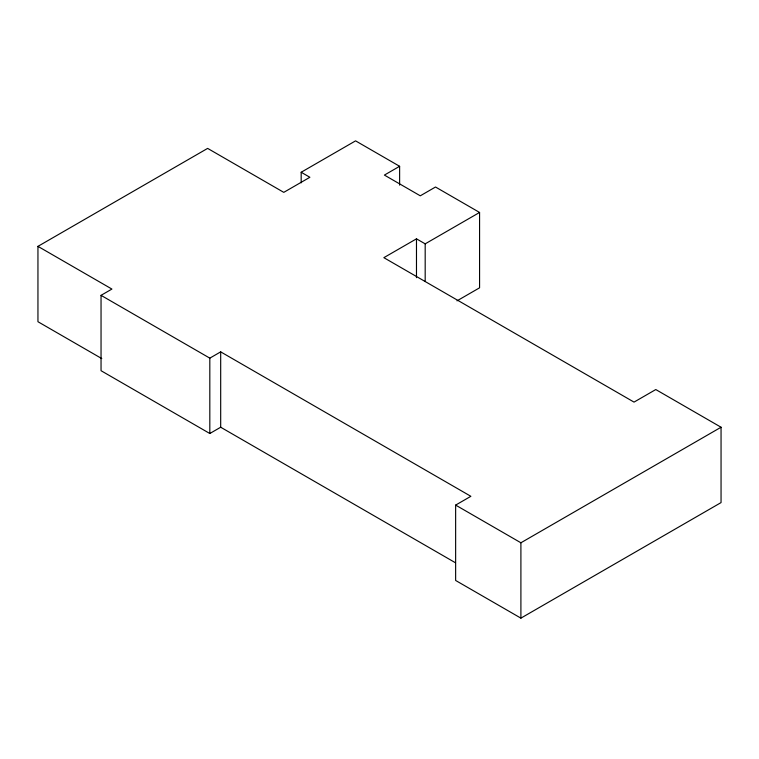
<?xml version="1.0" encoding="UTF-8"?>
<svg xmlns="http://www.w3.org/2000/svg" width="759" height="759" viewBox="0 0 759 759"><rect width="100%" height="100%" fill="white"/><g stroke="black" fill="none" stroke-linecap="round" stroke-linejoin="round"><path stroke-width="1.14" d="M101.782 358.58L37.95 321.721L37.95 246.362L207.634 148.394L283.781 192.359L309.881 177.283L301.181 172.255L301.181 182.853M301.181 172.255L355.573 140.861L399.623 166.297L399.623 185.13M455.495 562.789L220.689 427.232L209.816 433.512L101.042 370.705L101.042 295.346L111.915 289.065L37.95 246.362M399.623 166.297L384.396 175.082L420.287 195.813L435.514 187.018L479.574 212.454L479.574 287.813L456.994 300.849M101.042 295.346L209.816 358.144L220.689 351.863L470.874 496.31L455.637 505.096L455.637 580.464L520.902 618.139L721.05 502.591L721.05 427.232L655.785 389.547L634.031 402.109L383.855 257.671L416.482 238.829L425.182 243.848L479.574 212.454M455.637 505.096L520.902 542.78L721.05 427.232M520.902 542.78L520.902 618.139M425.182 243.848L425.182 281.532M416.482 238.829L416.482 277.69M220.689 351.863L220.689 427.232M209.816 358.144L209.816 433.512"/></g></svg>
